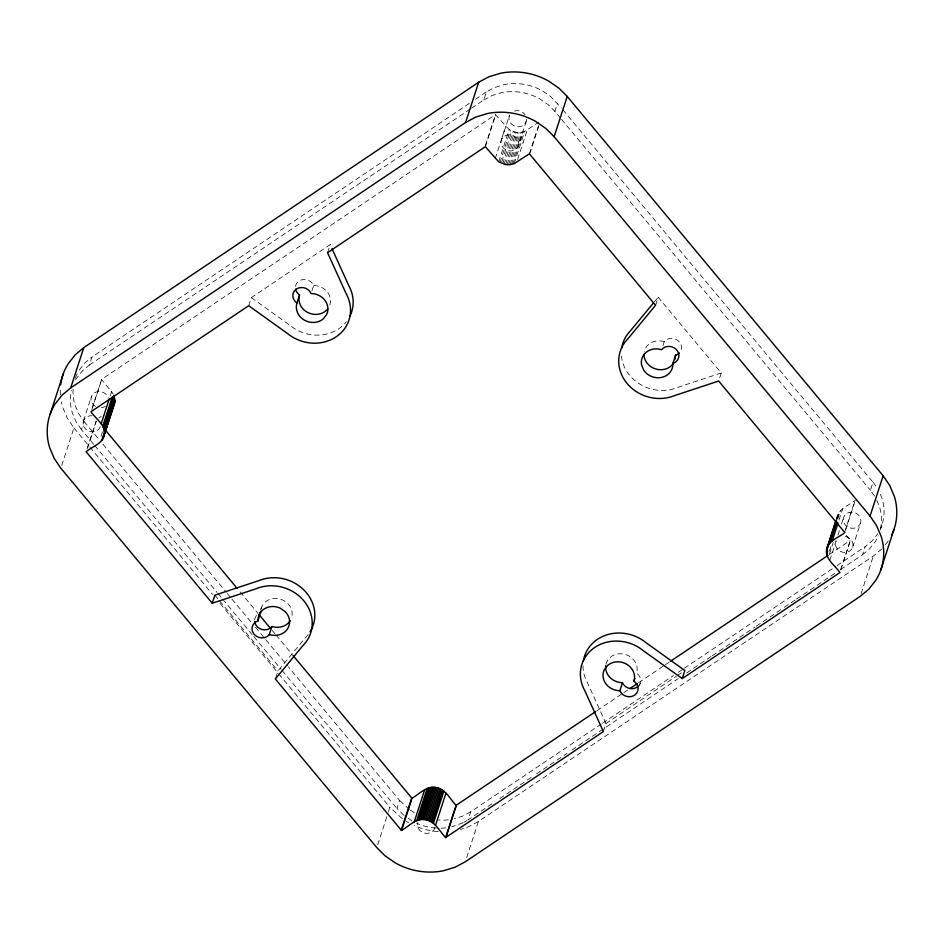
<?xml version="1.0" encoding="UTF-8"?>
<svg xmlns="http://www.w3.org/2000/svg" width="944" height="944" viewBox="0 0 944 944"><rect width="100%" height="100%" fill="white"/><g stroke="black" fill="none" stroke-linecap="round" stroke-linejoin="round"><path stroke-width="0.71" stroke-dasharray="4.72 3.54" d="M836.939 519.153C836.986 509.076 848.88 505.524 855.288 500.344M75.52 380.031A51.153 45.867 18 0 1 76.665 378.084L82.293 370.933L89.338 365.057L91.957 357.009L469.286 103.403M61.761 465.439L73.939 427.939L67.402 418.334L62.788 407.513A63.991 57.372 18 0 1 61.348 401.896M83.485 420.847L91.344 396.681M93.68 444.27L81.444 429.567L84.051 421.508L78.682 413.637L75.001 405A51.153 45.867 18 0 1 73.089 389.152M92.359 407.513L101.751 379.276L495.435 114.684L509.146 129.611L516.049 132.372L520.486 132.479L524.699 131.405L538.705 122.331M91.733 410.097L101.751 379.276M87.001 448.907L96.099 420.894M87.686 447.822L96.335 421.201M110.224 395.866L111.593 391.666L101.456 379.5M101.032 436.199L102.861 430.594M248.697 305.703L251.316 297.643L330.176 244.638L331.379 247.293M311.933 290.811L313.679 285.43A9.558 8.567 18 0 0 303.614 279.483A9.558 8.567 18 0 0 295.484 286.622M327.556 252.697L330.176 244.638M260.497 610.343L261.37 607.653M275.778 677.65L277.961 670.936L305.809 637.235A38.787 34.775 18 0 0 308.098 634.628M471.552 108.171L483.765 99.97L486.384 91.91L494.644 87.497L503.872 84.665A51.153 45.867 18 0 1 542.422 90.848L550.612 96.465L561.255 107.84M485.428 145.494L495.435 114.684M485.322 146.686L495.789 114.472M495.222 158.58L505.689 126.366M501.441 139.936L509.3 115.77M498.68 161.837L509.146 129.611M499.942 162.628L510.409 130.402M501.736 161.896L511.754 131.074M502.668 163.855L513.147 131.629M504.108 164.28L514.586 132.066M505.583 164.586L516.049 132.372M507.058 164.763L517.536 132.538M508.545 164.799L519.023 132.573M510.02 164.704L520.486 132.479M511.471 164.468L521.938 132.254M518.291 145.813A8.921 8 18 0 0 507.966 134.874A8.921 8 18 0 0 503.341 147.937A8.921 8 18 0 0 518.291 145.813L526.138 121.646M512.875 164.114L523.342 131.889M514.22 163.631L524.699 131.405M517.631 159.489L527.189 130.071M529.383 153.778L538.493 125.764M529.643 154.061L538.753 126.048M560.524 118.153L554.871 111.368L557.491 103.309M377.694 844.809L388.067 812.867M388.515 811.474L389.872 807.309L278.586 673.686M403.867 815.309L396.976 808.465L399.595 800.406L288.451 666.948M601.363 723.989L470.702 811.816L468.082 819.864L494.951 801.81M466.666 857.612L478.396 821.504L873.306 556.087L881.908 548.901M655.573 305.278L658.192 297.23L721.275 372.986L718.667 381.034M662.936 345.657L664.246 341.634A9.558 8.567 18 0 1 677.025 339.923A9.558 8.567 18 0 1 680.353 351.652M603.358 731.576L605.977 723.529L676.341 676.234M639.407 685.863L640.28 683.185M836.278 519.389L837.647 515.188M836.349 519.554L838.166 513.949M836.537 519.766L838.815 512.757M837.316 518.657L839.594 511.648M837.765 519.035L840.502 510.621M838.98 520.061L842.626 508.851M829.375 551.143L831.192 545.538M829.54 553.821L833.174 542.611M829.788 560.394L836.16 540.782A8.921 8 18 0 0 842.402 552.169A8.921 8 18 0 0 853.069 545.007A8.921 8 18 0 0 842.614 536.357M837.977 535.177L839.735 529.372M841.482 523.991L843.665 517.288M844.597 532.251L854.603 501.441M845.73 529.761L854.839 501.736M840.538 569.975L850.391 540.346L845.789 534.811M840.833 569.763L850.391 540.346M874.533 496.096L870.415 490.278L873.035 482.219L562.199 108.973M852.656 547.319L860.515 523.153A8.921 8 18 0 0 850.19 512.226A8.921 8 18 0 0 845.564 525.277A8.921 8 18 0 0 860.515 523.153M840.538 569.551L862.509 554.777L865.129 546.718L872.185 540.841L877.802 533.69M880.41 529.608L881.72 525.584M861.129 593.587L873.306 556.087M79.284 370.036L84.901 362.874L91.957 357.009M888.257 540.936L882.852 547.827M654.475 301.726L658.192 297.23M862.509 554.777L869.566 548.901L875.182 541.75A51.153 45.867 18 0 0 878.286 535.744M475.387 99.297L486.384 91.91M89.338 365.057L470.336 108.997M98.86 417.944L101.161 416.398M597.021 710.655L622.686 693.403M623.913 692.577L627.583 690.111M638.581 682.713L664.257 665.461M665.485 664.635L669.154 662.181M829.316 554.529L850.096 540.558M602.591 723.175L673.414 675.574M678.299 672.293L683.185 669.001M684.4 668.187L835.818 566.412M837.045 565.598L865.129 546.718M677.556 675.42L682.406 672.152M499.836 798.53L531.59 777.183M536.475 773.903L567.002 753.383M571.887 750.102L678.122 678.701M686.666 672.954L711.092 656.54M712.319 655.726L755.058 626.993M756.274 626.179L783.142 608.125M784.358 607.299L795.355 599.912M796.571 599.098L835.652 572.831M483.765 99.97L492.025 95.556L501.252 92.724A51.153 45.867 18 0 1 539.803 98.908L547.992 104.524L554.871 111.368M470.702 811.816L462.442 816.23L454.265 818.79M464.118 822.248L467.091 820.466M478.396 821.504L468.295 826.885L460.483 829.469M463.044 822.755L451.645 826.838M721.275 372.986L677.426 387.477A38.787 34.775 18 0 1 621.447 356.018M313.679 285.43L314.942 285.56A15.93 14.278 18 0 1 329.244 306.505M664.246 341.634L663.007 341.362A15.93 14.278 18 0 0 644.292 351.369M410.439 810.247L414.664 812.878M412.056 820.926L404.846 816.064M406.298 821.304L408.54 822.696M251.316 297.643L289.997 325.361A38.787 34.775 18 0 0 346.424 321.692M409.448 809.492L399.595 800.406M402.25 818.649L389.872 807.309M561.468 119.286L870.415 490.278M240.118 591.912L258.031 613.423M272.179 630.415L275.011 633.802M275.955 634.934L291.979 654.192M84.051 421.508L99.12 439.609M102.896 444.128L226.289 592.301M227.221 593.422L230.997 597.953M231.941 599.086L251.718 622.839M255.482 627.359L264.898 638.675M265.842 639.796L287.507 665.815M94.624 445.391L217.073 592.431M218.017 593.564L221.781 598.095M222.725 599.216L252.862 635.418M253.806 636.551L281.123 669.343M282.067 670.476L396.976 808.465M214.866 595.18L218.63 599.7M219.574 600.832L277.961 670.936M73.939 427.939L212.577 594.413M220.117 603.464L277.642 672.553M873.035 482.219L875.89 486.007M81.444 429.567L76.075 421.697L72.381 413.059A51.153 45.867 18 0 1 71.484 390.521M111.593 391.666L113.209 394.037M876.811 500.261L879.466 506.786A51.153 45.867 18 0 1 880.374 529.324M605.977 723.529L587.286 682.359A38.787 34.775 18 0 1 582.979 665.496M880.469 494.337L882.085 498.727A51.153 45.867 18 0 1 880.457 528.723M100.335 426.712A8.921 8 18 0 1 90.081 431.573A8.921 8 18 0 1 83.131 422.369A8.921 8 18 0 1 92.028 415.714M105.291 406.25A8.921 8 18 0 1 101.386 407.643M95.509 406.439A8.921 8 18 0 1 94.247 392.987A8.921 8 18 0 1 108.253 397.872M526.551 119.333A8.921 8 18 0 1 515.471 126.378A8.921 8 18 0 1 509.984 114.366M514.445 111.026A8.921 8 18 0 1 525.124 114.743M434.924 827.475A8.921 8 18 0 1 424.021 832.962A8.921 8 18 0 1 417.862 822.354M438.323 831.617A63.991 57.372 18 0 1 414.121 825.516M60.404 394.793A63.991 57.372 18 0 1 60.404 387.689M75.367 378.143A51.153 45.867 18 0 1 78.694 371.004M448.376 819.817A51.153 45.867 18 0 1 438.476 820.017M605.965 664.305A15.93 14.278 18 0 1 624.668 654.286A15.93 14.278 18 0 1 636.834 672.093L636.622 673.225A9.558 8.567 18 0 1 639.548 684.695M260.981 608.998A15.93 14.278 18 0 1 280.439 599.192A15.93 14.278 18 0 1 291.46 618.131M254.679 619.665A9.558 8.567 18 0 1 257.488 614.591M445.757 827.876A51.153 45.867 18 0 1 437.107 828.148M435.868 828.065A51.153 45.867 18 0 1 416.516 823.192"/><path stroke-width="1.42" d="M257.96 620.999L258.019 619.842A15.93 14.278 18 0 1 280.014 608.066L285.1 611.547A15.93 14.278 18 0 1 287.625 628.716A15.93 14.278 18 0 1 270.527 634.864L269.288 634.58A9.558 8.567 18 0 1 267.388 636.339L266.633 636.787A9.558 8.567 18 0 1 254.703 634.875L253.535 633.483A9.558 8.567 18 0 1 257.96 620.999L260.638 611.783M672.954 363.287L672.895 364.431A15.93 14.278 18 0 1 661.508 377.435A15.93 14.278 18 0 1 643.891 370.402L641.601 365.045A15.93 14.278 18 0 1 660.387 349.41L661.626 349.693A9.558 8.567 18 0 1 676.211 349.398L677.379 350.79A9.558 8.567 18 0 1 676.046 361.623L675.349 362.142A9.558 8.567 18 0 1 672.954 363.287L675.574 355.227A9.558 8.567 18 0 0 679.302 352.985M675.515 356.372L675.574 355.227M104.347 434.252C105.468 424.682 95.556 418.711 90.99 411.714L248.697 305.703L287.389 333.421A38.787 34.775 18 0 0 336.135 336.843A38.787 34.775 18 0 0 346.236 293.867L327.556 252.697L485.322 146.686L498.68 161.837L505.583 164.586L510.02 164.704L514.22 163.631L529.383 153.778L655.573 305.278L627.725 338.99A38.787 34.775 18 0 0 627.111 383.488A38.787 34.775 18 0 0 674.807 395.524L718.667 381.034L844.821 532.558C838.72 537.761 827.687 540.688 826.566 550.022C825.445 559.591 835.357 565.562 839.924 572.56L682.217 678.583L643.525 650.853A38.787 34.775 18 0 0 594.779 647.431A38.787 34.775 18 0 0 584.678 690.406L603.358 731.576L445.627 837.564C439.526 831.31 435.031 821.032 425.331 819.687C415.938 817.893 408.858 826.319 401.53 830.496L275.341 678.996L303.189 645.283A38.787 34.775 18 0 0 303.803 600.785A38.787 34.775 18 0 0 256.107 588.749L212.247 603.24L86.093 451.716C92.193 446.512 103.226 443.586 104.347 434.252L114.826 402.026L113.835 395.312M113.032 407.076L114.826 402.026M296.912 303L296.687 304.121A15.93 14.278 18 0 0 304.523 320.205A15.93 14.278 18 0 0 323.143 318.989L326.636 314.553A15.93 14.278 18 0 0 312.322 293.619L311.06 293.49A9.558 8.567 18 0 0 297.112 288.628L295.661 289.607A9.558 8.567 18 0 0 294.339 300.428L294.882 301.148A9.558 8.567 18 0 0 296.912 303L299.531 294.941A9.558 8.567 18 0 1 295.578 289.159M299.531 294.941L299.307 296.074A15.93 14.278 18 0 0 308.523 312.853A15.93 14.278 18 0 0 327.757 308.889M634.002 681.273L634.226 680.152A15.93 14.278 18 0 0 626.391 664.069A15.93 14.278 18 0 0 607.771 665.284L604.278 669.721A15.93 14.278 18 0 0 618.591 690.654L619.854 690.784A9.558 8.567 18 0 0 633.802 695.645L635.253 694.678A9.558 8.567 18 0 0 636.575 683.845L636.032 683.126A9.558 8.567 18 0 0 634.002 681.273L634.875 678.594M50.162 414.192L63.248 373.918M70.694 387.913L465.604 122.496L475.705 117.115L487.246 113.575A63.991 57.372 18 0 1 535.46 121.304L545.715 128.337L554.128 136.691L870.061 516.061L876.598 525.666L881.212 536.487A63.991 57.372 18 0 1 875.855 580.23L868.822 589.174L860.22 596.36L465.309 861.778L455.209 867.158L443.668 870.698A63.991 57.372 18 0 1 395.453 862.969L385.199 855.937L376.786 847.582L60.853 468.212L54.315 458.607L49.702 447.786A63.991 57.372 18 0 1 55.059 404.044L62.092 395.099L70.694 387.913L83.78 347.64L478.691 82.222L488.791 76.842L500.332 73.302A63.991 57.372 18 0 1 548.547 81.031L558.801 88.063L567.214 96.418L883.147 475.788L889.685 485.393L894.298 496.214A63.991 57.372 18 0 1 891.667 535.012M101.126 423.891L109.315 398.675M102.743 426.251L112.301 396.834M103.368 427.526L113.374 396.704M103.852 428.836L114.318 396.622M104.194 430.181L114.661 397.967M104.395 431.538L114.861 399.324M101.787 440.4L103.604 434.795M109.067 417.991L112.253 408.186M104.442 432.895L114.908 400.681M102.566 439.29L112.584 408.469M103.215 438.11L114.59 403.359M212.247 603.24L214.866 595.18L258.727 580.69A38.787 34.775 18 0 1 303.921 590A38.787 34.775 18 0 1 310.069 631.807M269.288 634.58L271.896 626.533L273.146 626.804A15.93 14.278 18 0 0 290.233 620.656M465.604 122.496L478.691 82.222M554.128 136.691L567.214 96.418M401.271 830.213L411.737 797.999L292.923 655.325M401.53 830.496L411.997 798.282C419.325 794.093 426.417 785.668 435.809 787.473C445.509 788.806 449.993 799.084 456.094 805.35L445.627 837.564M414.204 821.976L424.67 789.762M416.693 820.655L427.16 788.429M418.039 820.159L428.505 787.945M419.443 819.805L429.909 787.579M420.894 819.581L431.361 787.355M422.369 819.475L432.836 787.261M423.856 819.522L434.323 787.296M425.331 819.687L435.809 787.473M426.806 819.994L437.273 787.768M428.246 820.419L438.712 788.205M429.638 820.973L440.105 788.759M430.971 821.646L441.438 789.432M432.234 822.436L442.701 790.222M433.414 823.333L443.881 791.107M435.491 825.398L445.957 793.172M445.946 837.375L456.412 805.149L595.794 711.481M619.854 690.784L622.462 682.724A9.558 8.567 18 0 0 638.498 686.028M682.217 678.583L684.837 670.523L646.144 642.793A38.787 34.775 18 0 0 607.724 634.592A38.787 34.775 18 0 0 583.368 660.942M826.802 548.7L835.9 520.687M826.566 550.022L836.124 520.604M828.348 544.983L836.089 521.171M826.472 551.379L836.03 521.961M829.127 543.874L836.408 521.454M826.519 552.736L827.44 549.939M830.024 542.847L836.856 521.831M826.72 554.093L827.628 551.296M832.16 541.077L838.071 522.87M870.061 516.061L883.147 475.788M880.752 570.082L893.838 529.808M653.555 302.847L630.332 330.931A38.787 34.775 18 0 0 621.707 348.017M83.78 347.64L75.178 354.826L68.145 363.77A63.991 57.372 18 0 0 60.664 384.869M630.026 688.471L637.365 683.539M670.37 661.355L828.089 555.355M622.462 682.724L621.199 682.606A15.93 14.278 18 0 1 605.718 665.685M105.28 429.992L237.286 588.513M258.975 614.556L270.291 628.149M331.981 248.626L348.855 285.808A38.787 34.775 18 0 1 350.059 315.874M673.556 363.039A15.93 14.278 18 0 1 655.702 368.974A15.93 14.278 18 0 1 643.95 354.165M675.42 357.788A15.93 14.278 18 0 1 675.172 359.168M271.896 626.533A9.558 8.567 18 0 1 261.677 629.4A9.558 8.567 18 0 1 254.656 621.364M259.73 613.246A9.558 8.567 18 0 1 260.579 612.939"/></g></svg>
